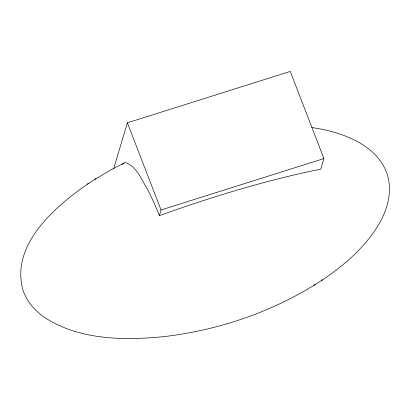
<?xml version="1.0" encoding="UTF-8"?>
<svg xmlns="http://www.w3.org/2000/svg" width="410" height="410" viewBox="0 0 410 410"><rect width="100%" height="100%" fill="white"/><g stroke="black" fill="none" stroke-linecap="round" stroke-linejoin="round"><path stroke-width="0.61" d="M113.647 168.648L127.392 122.821L290.254 71.412L323.91 158.557L320.722 169.192A259.981 74.005 -21.1 0 0 312.763 170.791C260.596 181.902 209.515 197.666 159.346 215.66A92.798 19.193 72.5 0 0 147.431 189.189C141.563 179.816 137.001 166.87 125.885 162.708A85.101 17.599 72.5 0 0 122.113 164.733M159.346 215.66L161.053 209.966L127.392 122.821M88.729 183.28C55.642 206.107 10.04 244.58 23.027 290.336C26.819 301.519 34.963 310.8 44.572 317.458C79.371 340.039 123.374 340.572 163.298 336.682L165.056 336.497C220.913 329.748 275.566 310.79 322.634 279.784C341.863 266.854 359.954 251.622 373.433 232.613C383.832 217.992 391.693 199.803 388.905 181.522C383.207 146.329 342.698 131.8 311.795 127.566M94.689 179.452L111.433 169.596L124.163 162.98M313.911 285.406L315.31 284.499M321.271 280.671L322.634 279.784M87.366 184.167L96.089 178.54M161.053 209.966L323.91 158.557"/></g></svg>
